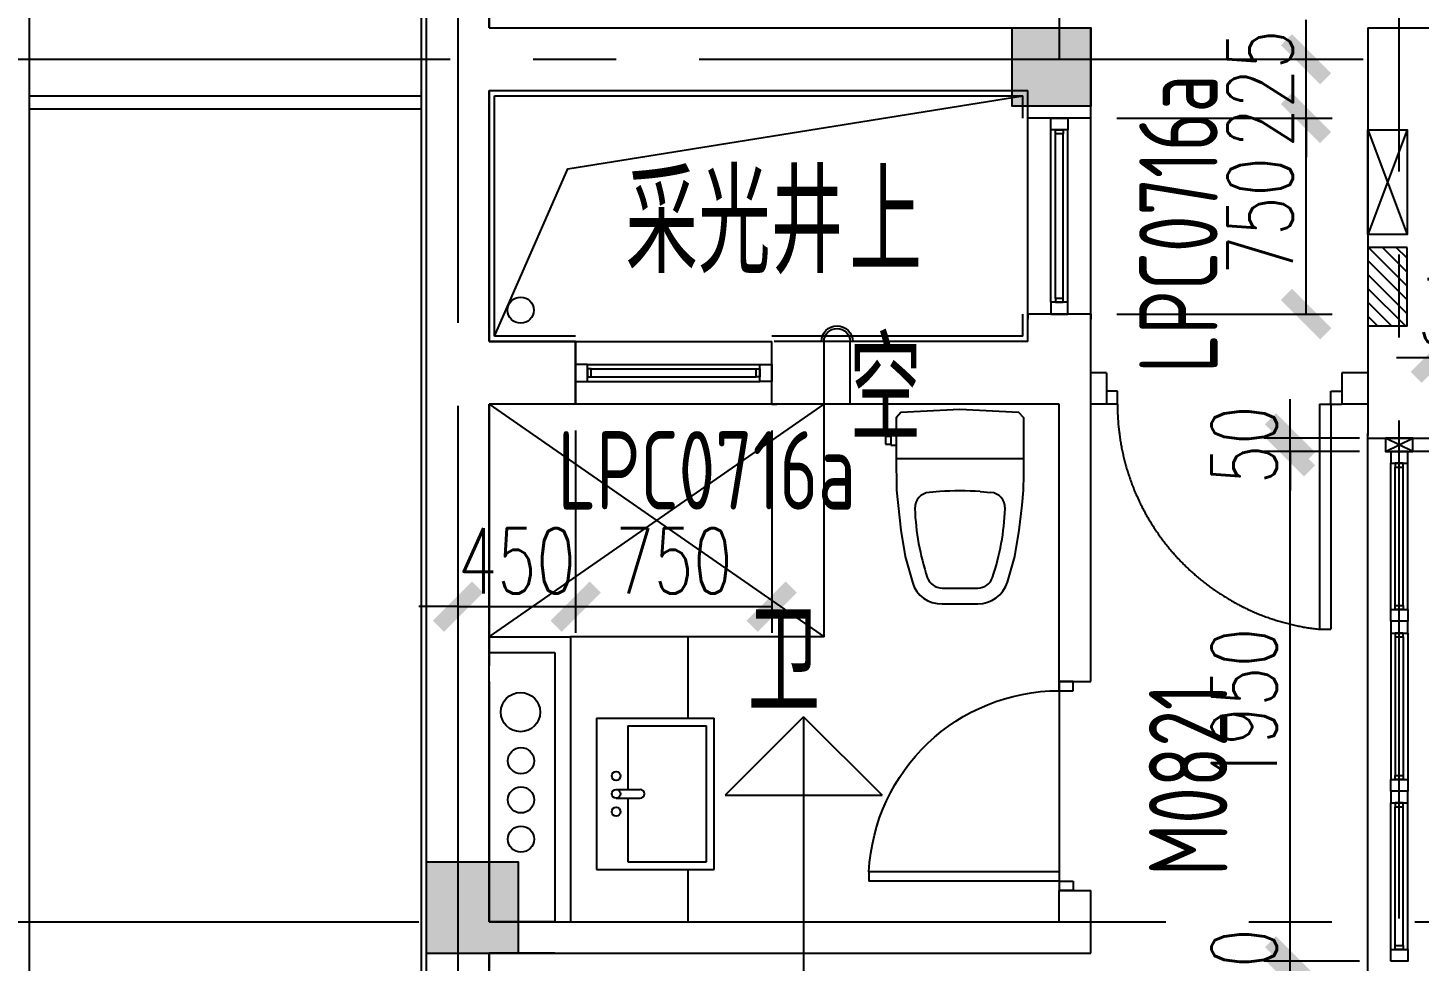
# Model space of a CAD drawing. Extents: x 296441 to 853063, y 459050 to 1117990.
# Drawn here: x 637653 to 642975, y 572177 to 575747 of the extents above; entities that cross this region are included whole.
import ezdxf

# ---------------------------------------------------------------- set-up
doc = ezdxf.new("R2010")
doc.units = 0
doc.header["$LTSCALE"] = 1000
doc.linetypes.add('14-GRID$0$CENTER2', pattern=[28.575, 19.05, -3.175, 3.175, -3.175])
doc.linetypes.add('E2-E3-FL03$0$E1-FL03$0$HIDDEN2', pattern=[4.7625, 3.175, -1.5875])
for name, color, linetype in [('0-COL-H1', 170, 'Continuous'), ('14-GRID$0$G-GRID', 9, '14-GRID$0$CENTER2'), ('DIM_ELEV', 3, 'Continuous'), ('DZ-TEXT-FL01$0$A-ROOM-IDEN', 4, 'Continuous'), ('E-TEXT-BS01-MI-14$0$A-WIND-IDEN', 33, 'Continuous'), ('E1-FL01$0$A-FIXT', 162, 'Continuous'), ('E1-FL02$0$A-HOLE-ELEC', 224, 'Continuous'), ('E1-FL02$0$E-CHCK', 50, 'Continuous'), ('E1-FL03$0$A-FIXT', 162, 'Continuous'), ('E1-FL03$0$A-WALL', 1, 'Continuous'), ('E1-FL03$0$A-WALL-FNSH', 6, 'Continuous'), ('E2-E3-FL03$0$A-PLUM', 4, 'Continuous'), ('E2-E3-FL03$0$A-WALL', 1, 'Continuous'), ('E2-E3-FL03$0$A-WALL-FNSH', 6, 'Continuous'), ('E2-E3-FL03$0$E1-FL03$0$A-DOOR', 4, 'Continuous'), ('E2-E3-FL03$0$E1-FL03$0$A-DOOR-IDEN', 115, 'Continuous'), ('E2-E3-FL03$0$E1-FL03$0$A-FLOR', 23, 'Continuous'), ('E2-E3-FL03$0$E1-FL03$0$A-HOLE', 211, 'Continuous'), ('E2-E3-FL03$0$E1-FL03$0$A-HOLE-MECH', 222, 'Continuous'), ('E2-E3-FL03$0$E1-FL03$0$A-OVLK', 140, 'Continuous'), ('E2-E3-FL03$0$E1-FL03$0$A-SECT-WIND', 155, 'Continuous'), ('E2-E3-FL03$0$E1-FL03$0$A-SECT-WOOD', 17, 'Continuous'), ('E2-E3-FL03$0$E1-FL03$0$A-WALL', 1, 'Continuous'), ('E2-E3-FL03$0$E1-FL03$0$A-WALL-FNSH', 6, 'Continuous'), ('E2-E3-FL03$0$E1-FL03$0$A-WALL-INTR', 51, 'E2-E3-FL03$0$E1-FL03$0$HIDDEN2'), ('E2-E3-FL03$0$E1-FL03$0$G-XREF', 2, 'Continuous'), ('E2-E3-FL03$0$menchuangtao1$0$A-DETL-STONE', 42, 'Continuous'), ('E2-E3-FL03$0$menchuangtao1$0$A-WALL', 1, 'Continuous'), ('E2-E3-FL03$0$menchuangtao1$0$A_CUR_FRAME', 112, 'Continuous'), ('E_OTHER', 7, 'Continuous'), ('WALL', 242, 'Continuous'), ('ZT1_Dim---标注---PM、LM、DY、JD', 252, 'Continuous')]:
    doc.layers.add(name, color=color, linetype=linetype)
doc.layers.add('E1-BS01-18-19$0$ENTR-DETL-P$0$A-ANNO-NPLT', color=215, linetype='Continuous', plot=False)
doc.layers.add('E2-E3-FL03$0$E1-FL03$0$P-SEWG-EQPM', color=4, linetype='Continuous', lineweight=0)
doc.styles.add('E2-E3-FL03$0$E1-FL03$0$Standard', font='')
doc.styles.get("Standard").update_dxf_attribs({"font": 'gbenor.shx', "bigfont": 'gbcbig.shx'})
doc.styles.add('ZT-DIMSTYLE', font='ROMANS.shx', dxfattribs={"width": 0.7, "bigfont": 'CHINESE.shx'})
doc.styles.get('E2-E3-FL03$0$E1-FL03$0$Standard').set_extended_font_data('SimSun')
doc.dimstyles.new('ZT-DIM100', dxfattribs={"dimscale": 100, "dimtxt": 2.5, "dimasz": 1.5, "dimexe": 1, "dimexo": 1, "dimgap": 0.5, "dimtad": 1, "dimdec": 0, "dimdsep": 46, "dimtxsty": 'ZT-DIMSTYLE', "dimblk": 'ARCHTICK', "dimcen": 2.5, "dimclrd": 175, "dimclre": 175, "dimclrt": 7, "dimazin": 2, "dimtfac": 1, "dimtix": 1, "dimtmove": 2, "dimatfit": 3, "dimfxl": 0, "dimarcsym": 0})

# ---------------------------------------------------------------- blocks, each defined once
blk = doc.blocks.new('E2-E3-FL03$0$menchuangtao1')
at = {"layer": 'E2-E3-FL03$0$menchuangtao1$0$A-DETL-STONE'}
blk.add_lwpolyline([(-10, -52.5), (-10, -159.2, -0.471625), (-15, -162.1, -0.528396), (-19.5, -164.7, 0.241692), (-50.5, -164.7, -0.528396), (-55, -162.1, -0.471625), (-60, -159.2), (-60, -52.5)], format="xyb", close=True, dxfattribs=at)
at = {"layer": 'E2-E3-FL03$0$menchuangtao1$0$A-WALL'}
for p, q in [((-10, 120), (-10, -120)), ((-10, 120), (10, 120)), ((-10, -120), (10, -120))]:
    blk.add_line(p, q, dxfattribs=at)
at = {"layer": 'E2-E3-FL03$0$menchuangtao1$0$A_CUR_FRAME'}
for p, q in [((-60, -52.5), (-10, 52.5)), ((-60, 52.5), (-10, -52.5))]:
    blk.add_line(p, q, dxfattribs=at)
blk.add_lwpolyline([(-10, -52.5), (-10, 52.5), (-60, 52.5), (-60, -52.5)], close=True, dxfattribs=at)
blk = doc.blocks.new('E2-E3-FL03$0$E1-FL03$0$M1')
for p, q in [((-153.2, 60), (-153.2, 880)), ((-153.2, 880), (-113.2, 880)), ((-113.2, 60), (-113.2, 880)), ((-933.2, 60), (-973.2, 60)), ((-973.2, 0), (-973.2, 60)), ((-933.2, 60), (-933.2, 0)), ((-153.2, 60), (-113.2, 60)), ((-113.2, 60), (-73.2, 60)), ((-113.2, 60), (-113.2, 0)), ((-73.2, 0), (-73.2, 60)), ((-933.2, 0), (-973.2, 0)), ((-113.2, 0), (-73.2, 0))]:
    blk.add_line(p, q)
blk.add_arc((-113.2, 60), 820, 92.79603, 180)
blk = doc.blocks.new('E2-E3-FL03$0$E1-FL03$0$G-PLAN-FL01$0$KM-900')
for p, q in [((0, -40), (0, 0)), ((47.4, -40), (47.4, 0)), ((47.4, -40), (0, -40)), ((47.4, -80), (47.4, -40)), ((862.7, -80), (862.7, -40)), ((0, -812.6), (0, -852.6)), ((47.4, -812.6), (0, -812.6)), ((47.4, -812.6), (47.4, -852.6))]:
    blk.add_line(p, q)
at = {"linetype": 'E2-E3-FL03$0$E1-FL03$0$HIDDEN2'}
for p, q in [((47.4, -40), (862.7, -40)), ((47.4, -80), (862.7, -80))]:
    blk.add_line(p, q, dxfattribs=at)
blk.add_arc((47.4, 7.4), 820, 270, 353.8837, dxfattribs=at)
blk = doc.blocks.new('*U429')
at = {"layer": 'E2-E3-FL03$0$E1-FL03$0$A-SECT-WIND'}
for p, q in [((45, 32.5), (605, 32.5)), ((60, 15), (590, 15)), ((45, -32.5), (605, -32.5)), ((60, -15), (590, -15))]:
    blk.add_line(p, q, dxfattribs=at)
at = {"layer": 'E2-E3-FL03$0$E1-FL03$0$A-SECT-WOOD'}
for points in [[(0, 32.5), (45, 32.5), (45, -32.5), (0, -32.5)], [(60, 15), (60, -15), (45, -15), (45, 15)], [(590, 15), (590, -15), (605, -15), (605, 15)], [(650, 32.5), (605, 32.5), (605, -32.5), (650, -32.5)]]:
    blk.add_lwpolyline(points, close=True, dxfattribs=at)
blk = doc.blocks.new('E2-E3-FL03$0$E1-FL03$0$$0$Da-PLAN-FL02$0$qiuxingfengmao')
for p, q in [((0, 100), (240, 100)), ((0, 0), (240, 0))]:
    blk.add_line(p, q)
for radius in [60, 50]:
    blk.add_arc((240, 50), radius, 270, 90)
blk = doc.blocks.new('E1-FL03$0$B1 PLAN 1$0$SDFGSDFGSD')
for p, q in [((63782.4, 91478.7), (63782.4, 91028.7)), ((64362.4, 91478.7), (63782.4, 91478.7)), ((64362.4, 91478.7), (64362.4, 91028.7)), ((64055.2, 91403.7), (64055.2, 91312.3)), ((64089.5, 91403.7), (64089.5, 91312.3)), ((63812.4, 91358.7), (63812.4, 91058.7)), ((64055.2, 91358.7), (63812.4, 91358.7)), ((64332.4, 91358.7), (64089.5, 91358.7)), ((64332.4, 91358.7), (64332.4, 91058.7)), ((63812.4, 91058.7), (64332.4, 91058.7)), ((63782.4, 91028.7), (64362.4, 91028.7))]:
    blk.add_line(p, q)
for centre in [(64003.8, 91403.7), (64072.4, 91403.7), (64141, 91403.7)]:
    blk.add_circle(centre, 17.1)
blk.add_arc((64072.4, 91312.3), 17.1, 180, 0)
blk = doc.blocks.new('E1-FL01$0$321')
for p, q in [((-284.5, -102), (-284.5, -132)), ((-284.5, -102), (-264.5, -102)), ((-264.5, -97), (-244.5, -97)), ((-264.5, -97), (-264.5, -137)), ((-284.5, -132), (-264.5, -132)), ((-264.5, -137), (-244.5, -137)), ((-244.4, -188), (244.5, -188)), ((-77.4, -314), (-117.4, -317.1)), ((77.4, -314), (117.4, -317.1)), ((-68, -683), (68, -683))]:
    blk.add_line(p, q)
blk.add_lwpolyline([(225.6, -12), (0, 0), (-225.6, -12), (-244.5, -32), (-244.5, -178), (-242.8, -307.9), (-226.5, -461), (-209.3, -562.2), (-181.8, -661, 0.35122), (-68, -743), (68, -743, 0.322645), (181.8, -661), (209.3, -562.2), (226.5, -461), (237.7, -366.2), (242.8, -307.9), (244.5, -249.4), (244.5, -32)], format="xyb", close=True)
for centre, radius, start, end in [((-112.7, -376.9), 60, 94.4412, 182.1331), ((0, -1311), 1000, 85.5588, 94.4412), ((112.7, -376.9), 60, 357.8669, 85.5588), ((766.7, -344.2), 940, 182.1331, 198.4718), ((-766.7, -344.2), 940, 341.5282, 357.8669), ((-68, -623), 60, 198.4718, 270), ((68, -623), 60, 270, 341.5282)]:
    blk.add_arc(centre, radius, start, end)
blk = doc.blocks.new('E1-FL02$0$qiangdian')
at = {"layer": 'E1-FL02$0$A-HOLE-ELEC'}
for points in [[(-150, 0), (-150, 400), (0, 400), (0, 0), (-150, 0)], [(0, 400), (-150, 0)], [(-150, 400), (0, 0)]]:
    blk.add_lwpolyline(points, dxfattribs=at)
blk = doc.blocks.new('E1-FL02$0$C-PLAN-FL01$0$ruodianxiang')
at = {"layer": 'E1-FL02$0$A-HOLE-ELEC'}
h = blk.add_hatch(dxfattribs=at)
h.set_pattern_fill('ANSI31', color=256, scale=300, style=0)
h.set_pattern_definition([(45, (-3606.504, -5200), (-26.5165, 26.5165), [])])
h.paths.add_polyline_path([(0, 300), (150, 300), (150, 0), (0, 0)])
blk.add_lwpolyline([(0, 300), (150, 300), (150, 0), (0, 0), (0, 300)], dxfattribs=at)
blk = doc.blocks.new('*U1822')
at = {"layer": 'E2-E3-FL03$0$E1-FL03$0$A-SECT-WIND'}
for p, q in [((45, 32.5), (705, 32.5)), ((60, 15), (690, 15)), ((45, -32.5), (705, -32.5)), ((60, -15), (690, -15))]:
    blk.add_line(p, q, dxfattribs=at)
at = {"layer": 'E2-E3-FL03$0$E1-FL03$0$A-SECT-WOOD'}
for points in [[(0, 32.5), (45, 32.5), (45, -32.5), (0, -32.5)], [(60, 15), (60, -15), (45, -15), (45, 15)], [(690, 15), (690, -15), (705, -15), (705, 15)], [(750, 32.5), (705, 32.5), (705, -32.5), (750, -32.5)]]:
    blk.add_lwpolyline(points, close=True, dxfattribs=at)
blk = doc.blocks.new('HHHH23')
at = {"layer": 'E1-BS01-18-19$0$ENTR-DETL-P$0$A-ANNO-NPLT'}
for centre, radius in [((923463.5, 415795.5), 75), ((923465.2, 415609.5), 50), ((923465.2, 415459.5), 50), ((923465.2, 415309.5), 50)]:
    blk.add_circle(centre, radius, dxfattribs=at)
at = {"layer": 'E1-FL01$0$A-FIXT'}
for p, q in [((923344.2, 416082.8), (924624.2, 416972.8)), ((923344.2, 416972.8), (924624.2, 416082.8)), ((924624.2, 416082.8), (924624.2, 416972.8)), ((924624.2, 416082.8), (923654.2, 416082.8)), ((924104.2, 415772.8), (924104.2, 416082.8))]:
    blk.add_line(p, q, dxfattribs=at)
at = {"layer": 'E1-FL03$0$A-FIXT'}
for p, q in [((924104.2, 415772.8), (924104.2, 415972.8)), ((924104.2, 414992.8), (924104.2, 415192.8))]:
    blk.add_line(p, q, dxfattribs=at)
at = {"layer": 'E2-E3-FL03$0$A-PLUM'}
blk.add_circle((923464.2, 417332.8), 50, dxfattribs=at)
at = {"layer": 'E2-E3-FL03$0$A-WALL'}
for p, q in [((923594.2, 414992.8), (923344.2, 414992.8)), ((923594.2, 414872.8), (923344.2, 414872.8))]:
    blk.add_line(p, q, dxfattribs=at)
for points in [[(923344.2, 422372.8), (923344.2, 418412.8)], [(923344.2, 418172.8), (923344.2, 417212.8)], [(923344.2, 417212.8), (923674.2, 417212.8), (923674.2, 416972.8), (923344.2, 416972.8)], [(923344.2, 416972.8), (923344.2, 415972.8)], [(923344.2, 415912.8), (923344.2, 414992.8)], [(923344.2, 414872.8), (923344.2, 410912.8)]]:
    blk.add_lwpolyline(points, dxfattribs=at)
at = {"layer": 'E2-E3-FL03$0$A-WALL-FNSH'}
for p, q in [((923364.2, 417232.8), (923364.2, 418152.8)), ((923674.2, 417232.8), (923364.2, 417232.8))]:
    blk.add_line(p, q, dxfattribs=at)
at = {"layer": 'E2-E3-FL03$0$E1-FL03$0$A-FLOR'}
blk.add_line((925524.2, 415912.8), (925524.2, 415112.8), dxfattribs=at)
at = {"layer": 'E2-E3-FL03$0$E1-FL03$0$A-HOLE'}
blk.add_lwpolyline([(923364.2, 417232.8), (923644.2, 417872.8), (925384.2, 418152.8)], dxfattribs=at)
at = {"layer": 'E2-E3-FL03$0$E1-FL03$0$A-OVLK'}
for p, q in [((925404.2, 417317.8), (925404.2, 418067.8)), ((925644.2, 417317.8), (925644.2, 418067.8)), ((923674.2, 417212.8), (924424.2, 417212.8)), ((924434.2, 416972.8), (923664.2, 416972.8)), ((926704.2, 414782.8), (926704.2, 416852.8))]:
    blk.add_line(p, q, dxfattribs=at)
at = {"layer": 'E2-E3-FL03$0$E1-FL03$0$A-WALL'}
for p, q in [((923344.2, 418412.8), (923344.2, 422372.8)), ((923344.2, 418412.8), (925644.2, 418412.8)), ((925644.2, 418067.8), (925644.2, 418412.8)), ((926704.2, 418412.8), (927254.2, 418412.8)), ((926704.2, 418412.8), (926704.2, 416852.8)), ((923344.2, 417212.8), (923344.2, 418172.8)), ((923344.2, 418172.8), (925404.2, 418172.8)), ((925404.2, 418067.8), (925404.2, 418172.8)), ((925404.2, 417212.8), (925404.2, 417317.8)), ((925644.2, 415912.8), (925644.2, 417317.8)), ((923664.2, 417212.8), (923344.2, 417212.8)), ((925404.2, 417212.8), (924434.2, 417212.8)), ((923344.2, 414992.8), (923344.2, 416972.8)), ((923664.2, 416972.8), (923344.2, 416972.8)), ((925524.2, 416972.8), (924434.2, 416972.8)), ((925524.2, 415912.8), (925524.2, 416972.8)), ((925524.2, 415912.8), (925644.2, 415912.8)), ((925524.2, 415112.8), (925644.2, 415112.8)), ((925524.2, 414992.8), (925524.2, 415112.8)), ((925644.2, 414872.8), (925644.2, 415112.8)), ((923344.2, 414992.8), (925524.2, 414992.8)), ((923344.2, 410912.8), (923344.2, 414872.8)), ((923344.2, 414872.8), (925644.2, 414872.8))]:
    blk.add_line(p, q, dxfattribs=at)
at = {"layer": 'E2-E3-FL03$0$E1-FL03$0$A-WALL-FNSH'}
for p, q in [((923364.2, 417232.8), (923364.2, 418152.8)), ((923364.2, 418152.8), (925384.2, 418152.8)), ((925384.2, 418067.8), (925384.2, 418152.8)), ((925384.2, 417232.8), (925384.2, 417317.8)), ((923674.2, 417232.8), (923364.2, 417232.8)), ((925384.2, 417232.8), (924424.2, 417232.8))]:
    blk.add_line(p, q, dxfattribs=at)
at = {"layer": 'E2-E3-FL03$0$E1-FL03$0$A-WALL-INTR'}
for p, q in [((925704.2, 417092.8), (925644.2, 417092.8)), ((925704.2, 417092.8), (925704.2, 416972.8)), ((926704.2, 417092.8), (926604.2, 417092.8)), ((926604.2, 417092.8), (926604.2, 416972.8)), ((925704.2, 416972.8), (925644.2, 416972.8)), ((926704.2, 416972.8), (926604.2, 416972.8))]:
    blk.add_line(p, q, dxfattribs=at)
at = {"layer": 'E2-E3-FL03$0$E1-FL03$0$P-SEWG-EQPM'}
blk.add_circle((923464.2, 417332.8), 50, dxfattribs=at)
at = {"layer": 'E2-E3-FL03$0$menchuangtao1$0$A-WALL'}
for p, q in [((925404.2, 418067.8), (925404.2, 418087.8)), ((925644.2, 418067.8), (925404.2, 418067.8)), ((925644.2, 418067.8), (925644.2, 418087.8)), ((925644.2, 417317.8), (925404.2, 417317.8)), ((925404.2, 417317.8), (925404.2, 417297.8)), ((925644.2, 417317.8), (925644.2, 417297.8)), ((923674.2, 417212.8), (923654.2, 417212.8)), ((923674.2, 416972.8), (923674.2, 417212.8)), ((924424.2, 416972.8), (924424.2, 417212.8)), ((923674.2, 416972.8), (923654.2, 416972.8)), ((924424.2, 416972.8), (924444.2, 416972.8))]:
    blk.add_line(p, q, dxfattribs=at)
at = {"layer": 'WALL'}
for p, q in [((923344.2, 416082.8), (923654.2, 416082.8)), ((923654.2, 416082.8), (923654.2, 414992.8)), ((923344.2, 416022.8), (923594.2, 416022.8)), ((923594.2, 416022.8), (923594.2, 414992.8))]:
    blk.add_line(p, q, dxfattribs=at)
at = {"layer": 'E1-FL01$0$A-FIXT', "extrusion": (0, 0, -1), "xscale": -1, "zscale": -1}
blk.add_blockref('E1-FL01$0$321', (-925144.2, 416952.8), dxfattribs=at)
at = {"layer": 'E1-FL02$0$A-HOLE-ELEC', "xscale": -1}
blk.add_blockref('E1-FL02$0$C-PLAN-FL01$0$ruodianxiang', (926854.2, 417272.8), dxfattribs=at)
at = {"layer": 'E1-FL02$0$E-CHCK', "extrusion": (0, 0, -1), "xscale": -1, "zscale": -1}
blk.add_blockref('E1-FL02$0$qiangdian', (-926854.2, 417622.8), dxfattribs=at)
at = {"layer": 'E1-FL03$0$A-FIXT', "extrusion": (0, 0, -1), "xscale": -1, "zscale": -1, "rotation": 270}
blk.add_blockref('E1-FL03$0$B1 PLAN 1$0$SDFGSDFGSD', (-1015232.9, 351410.4), dxfattribs=at)
at = {"layer": 'E2-E3-FL03$0$E1-FL03$0$A-DOOR', "xscale": -0.8888888889923692, "yscale": 0.8888888889923692, "zscale": 0.8888888889923692, "rotation": 90}
blk.add_blockref('E2-E3-FL03$0$E1-FL03$0$M1', (925577.5, 415047.7), dxfattribs=at)
at = {"layer": 'E2-E3-FL03$0$E1-FL03$0$A-DOOR-IDEN', "xscale": 1.055555555503815, "yscale": 1.055555555503815, "zscale": 1.055555555503815, "rotation": 270}
blk.add_blockref('E2-E3-FL03$0$E1-FL03$0$G-PLAN-FL01$0$KM-900', (926604.2, 417022.8), dxfattribs=at)
at = {"layer": 'E2-E3-FL03$0$E1-FL03$0$A-HOLE-MECH', "xscale": -1, "rotation": 270}
blk.add_blockref('E2-E3-FL03$0$E1-FL03$0$$0$Da-PLAN-FL02$0$qiuxingfengmao', (924624.2, 416972.8), dxfattribs=at)
at = {"layer": 'E2-E3-FL03$0$E1-FL03$0$G-XREF', "extrusion": (0, 0, -1), "zscale": -1}
for p, rotation in [((-925524.2, 417317.8), 90), ((-923674.2, 417092.8), 180)]:
    blk.add_blockref('*U1822', p, dxfattribs=dict(at, rotation=rotation))
at = {"layer": 'E2-E3-FL03$0$E1-FL03$0$G-XREF', "rotation": 90}
for name, p in [('E2-E3-FL03$0$menchuangtao1', (926824.2, 416852.8)), ('*U429', (926824.2, 416142.8)), ('*U429', (926824.2, 414842.8))]:
    blk.add_blockref(name, p, dxfattribs=at)
at = {"layer": 'E2-E3-FL03$0$E1-FL03$0$G-XREF', "xscale": -1, "rotation": 90}
blk.add_blockref('*U429', (926824.2, 416142.8), dxfattribs=at)
blk = doc.blocks.new('GGGGW23')
at = {"layer": 'E2-E3-FL03$0$E1-FL03$0$A-OVLK'}
for p, q in [((934647.2, 401967.7), (936147.2, 401967.7)), ((934647.2, 401917.7), (936147.2, 401917.7))]:
    blk.add_line(p, q, dxfattribs=at)
blk.add_lwpolyline([(933427.2, 406467.7), (934647.2, 406467.7), (934647.2, 398047.7), (930427.2, 398047.7)], dxfattribs=at)
at = {"style": 'E2-E3-FL03$0$E1-FL03$0$Standard', "flags": 9}
for tag in ['YSIZE', 'XSIZE']:
    blk.add_attdef(tag, (931417.2, 404207.7, 0), '', height=0.5, rotation=90, dxfattribs=at)
blk = doc.blocks.new('WWWE12')
at = {"layer": 'DIM_ELEV'}
for p, q in [((860603.3, 415777.1), (860303.3, 415477.1)), ((860603.3, 415777.1), (860903.3, 415477.1)), ((860603.3, 415777.1), (860603.3, 414648.7)), ((860303.3, 415477.1), (860903.3, 415477.1))]:
    blk.add_line(p, q, dxfattribs=at)
at = {"layer": '0-COL-H1', "color": 130, "insert": (860777.9, 417862.8), "char_height": 385.82, "width": 522.766, "attachment_point": 1}
blk.add_mtext('上空', dxfattribs=at)
at = {"layer": 'DZ-TEXT-FL01$0$A-ROOM-IDEN'}
for s, height, p in [('采光井', 385.82, (859922, 417474.5)), ('卫', 385.8, (860389, 415795.7))]:
    blk.add_text(s, height=height, dxfattribs=at).set_placement(p)
at = {"layer": 'E-TEXT-BS01-MI-14$0$A-WIND-IDEN', "width": 0.8}
for s, p in [('LPC0716a', (862186.8, 417092.6)), ('M0821', (862224.2, 415168.9))]:
    blk.add_text(s, height=300, rotation=90, dxfattribs=at).set_placement(p)
blk.add_text('LPC0716a', height=300, dxfattribs=at).set_placement((859662.7, 416570.1))
blk = doc.blocks.new('_ArchTick')
at = {"color": 0, "linetype": 'ByBlock', "const_width": 0.4}
blk.add_lwpolyline([(-0.5, -0.5), (0.5, 0.5)], dxfattribs=at)
blk = doc.blocks.new('*D1267')
at = {"layer": 'Defpoints', "color": 0, "ltscale": 1000, "transparency": 16777216}
for p in [(642480.9, 574177.2), (642846, 574177.2, 0), (642846, 574127.2, 0)]:
    blk.add_point(p, dxfattribs=at)
at = {"layer": 'ZT1_Dim---标注---PM、LM、DY、JD', "color": 175, "linetype": 'ByBlock', "lineweight": -2, "ltscale": 1000, "transparency": 16777216}
for p, q in [((642480.9, 574177.2), (642480.9, 574327.2)), ((642746, 574177.2), (642380.9, 574177.2)), ((642480.9, 574127.2), (642480.9, 574177.2)), ((642746, 574127.2), (642380.9, 574127.2)), ((642480.9, 574127.2), (642480.9, 573977.2))]:
    blk.add_line(p, q, dxfattribs=at)
at = {"layer": 'ZT1_Dim---标注---PM、LM、DY、JD', "color": 175, "lineweight": -2, "ltscale": 1000, "transparency": 16777216, "xscale": 150, "yscale": 150, "zscale": 150}
for p, rotation in [((642480.9, 574177.2), 270), ((642480.9, 574127.2), 90)]:
    blk.add_blockref('_ArchTick', p, dxfattribs=dict(at, rotation=rotation))
at = {"layer": 'ZT1_Dim---标注---PM、LM、DY、JD', "color": 7, "ltscale": 1000, "transparency": 16777216, "insert": (642305.9, 574152.2), "char_height": 250, "attachment_point": 5, "rotation": 90, "style": 'ZT-DIMSTYLE'}
blk.add_mtext('50', dxfattribs=at)
blk = doc.blocks.new('*D1268')
at = {"layer": 'Defpoints', "color": 0, "ltscale": 1000, "transparency": 16777216}
for p in [(642480.9, 574127.2), (642846, 574127.2, 0), (642846, 572177.2)]:
    blk.add_point(p, dxfattribs=at)
at = {"layer": 'ZT1_Dim---标注---PM、LM、DY、JD', "color": 175, "linetype": 'ByBlock', "lineweight": -2, "ltscale": 1000, "transparency": 16777216}
for p, q in [((642746, 574127.2), (642380.9, 574127.2)), ((642480.9, 572177.2), (642480.9, 574127.2)), ((642746, 572177.2), (642380.9, 572177.2))]:
    blk.add_line(p, q, dxfattribs=at)
at = {"layer": 'ZT1_Dim---标注---PM、LM、DY、JD', "color": 175, "lineweight": -2, "ltscale": 1000, "transparency": 16777216, "xscale": 150, "yscale": 150, "zscale": 150}
for p, rotation in [((642480.9, 574127.2), 90), ((642480.9, 572177.2), 270)]:
    blk.add_blockref('_ArchTick', p, dxfattribs=dict(at, rotation=rotation))
at = {"layer": 'ZT1_Dim---标注---PM、LM、DY、JD', "color": 7, "ltscale": 1000, "transparency": 16777216, "insert": (642305.9, 573152.2), "char_height": 250, "attachment_point": 5, "rotation": 90, "style": 'ZT-DIMSTYLE'}
blk.add_mtext('1950', dxfattribs=at)
blk = doc.blocks.new('*D1269')
at = {"layer": 'Defpoints', "color": 0, "ltscale": 1000, "transparency": 16777216}
for p in [(642480.9, 572177.2), (642846, 572177.2), (642846, 572127.2)]:
    blk.add_point(p, dxfattribs=at)
at = {"layer": 'ZT1_Dim---标注---PM、LM、DY、JD', "color": 175, "linetype": 'ByBlock', "lineweight": -2, "ltscale": 1000, "transparency": 16777216}
for p, q in [((642480.9, 572177.2), (642480.9, 572327.2)), ((642746, 572177.2), (642380.9, 572177.2)), ((642480.9, 572127.2), (642480.9, 572177.2)), ((642746, 572127.2), (642380.9, 572127.2)), ((642480.9, 572127.2), (642480.9, 571977.2))]:
    blk.add_line(p, q, dxfattribs=at)
at = {"layer": 'ZT1_Dim---标注---PM、LM、DY、JD', "color": 175, "lineweight": -2, "ltscale": 1000, "transparency": 16777216, "xscale": 150, "yscale": 150, "zscale": 150}
for p, rotation in [((642480.9, 572177.2), 270), ((642480.9, 572127.2), 90)]:
    blk.add_blockref('_ArchTick', p, dxfattribs=dict(at, rotation=rotation))
at = {"layer": 'ZT1_Dim---标注---PM、LM、DY、JD', "color": 7, "ltscale": 1000, "transparency": 16777216, "insert": (642305.9, 572152.2), "char_height": 250, "attachment_point": 5, "rotation": 90, "style": 'ZT-DIMSTYLE'}
blk.add_mtext('50', dxfattribs=at)
blk = doc.blocks.new('*D1272')
at = {"layer": 'Defpoints', "color": 0, "ltscale": 1000, "transparency": 16777216}
for p in [(643038.5, 575407.2), (643348.5, 575407.2), (643348.5, 574485.5)]:
    blk.add_point(p, dxfattribs=at)
at = {"layer": 'ZT1_Dim---标注---PM、LM、DY、JD', "color": 175, "linetype": 'ByBlock', "lineweight": -2, "ltscale": 1000, "transparency": 16777216}
for p, q in [((643038.5, 575307.2), (643038.5, 574385.5)), ((643348.5, 575307.2), (643348.5, 574385.5)), ((643038.5, 574485.5), (642888.5, 574485.5)), ((643038.5, 574485.5), (643348.5, 574485.5)), ((643348.5, 574485.5), (643498.5, 574485.5))]:
    blk.add_line(p, q, dxfattribs=at)
at = {"layer": 'ZT1_Dim---标注---PM、LM、DY、JD', "color": 175, "lineweight": -2, "ltscale": 1000, "transparency": 16777216, "xscale": 150, "yscale": 150, "zscale": 150}
blk.add_blockref('_ArchTick', (643038.5, 574485.5), dxfattribs=at)
at = {"layer": 'ZT1_Dim---标注---PM、LM、DY、JD', "color": 175, "lineweight": -2, "ltscale": 1000, "transparency": 16777216, "xscale": 150, "yscale": 150, "zscale": 150, "rotation": 180}
blk.add_blockref('_ArchTick', (643348.5, 574485.5), dxfattribs=at)
at = {"layer": 'ZT1_Dim---标注---PM、LM、DY、JD', "color": 7, "ltscale": 1000, "transparency": 16777216, "insert": (643193.5, 574660.5), "char_height": 250, "attachment_point": 5, "style": 'ZT-DIMSTYLE'}
blk.add_mtext('310', dxfattribs=at)
blk = doc.blocks.new('*D1855')
at = {"layer": 'Defpoints', "color": 0, "ltscale": 1000, "transparency": 16777216}
for p in [(639748.5, 574307.2), (640498.5, 574307.2), (640498.5, 573533.3)]:
    blk.add_point(p, dxfattribs=at)
at = {"layer": 'ZT1_Dim---标注---PM、LM、DY、JD', "color": 175, "linetype": 'ByBlock', "lineweight": -2, "ltscale": 1000, "transparency": 16777216}
for p, q in [((639748.5, 574207.2), (639748.5, 573433.3)), ((640498.5, 574207.2), (640498.5, 573433.3)), ((639748.5, 573533.3), (640498.5, 573533.3))]:
    blk.add_line(p, q, dxfattribs=at)
at = {"layer": 'ZT1_Dim---标注---PM、LM、DY、JD', "color": 175, "lineweight": -2, "ltscale": 1000, "transparency": 16777216, "xscale": 150, "yscale": 150, "zscale": 150, "rotation": 180}
blk.add_blockref('_ArchTick', (639748.5, 573533.3), dxfattribs=at)
at = {"layer": 'ZT1_Dim---标注---PM、LM、DY、JD', "color": 175, "lineweight": -2, "ltscale": 1000, "transparency": 16777216, "xscale": 150, "yscale": 150, "zscale": 150}
blk.add_blockref('_ArchTick', (640498.5, 573533.3), dxfattribs=at)
at = {"layer": 'ZT1_Dim---标注---PM、LM、DY、JD', "color": 7, "ltscale": 1000, "transparency": 16777216, "insert": (640123.5, 573708.3), "char_height": 250, "attachment_point": 5, "style": 'ZT-DIMSTYLE'}
blk.add_mtext('750', dxfattribs=at)
blk = doc.blocks.new('*D1856')
at = {"layer": 'Defpoints', "color": 0, "ltscale": 1000, "transparency": 16777216}
for p in [(639298.5, 574307.2), (639748.5, 574307.2), (639748.5, 573533.3)]:
    blk.add_point(p, dxfattribs=at)
at = {"layer": 'ZT1_Dim---标注---PM、LM、DY、JD', "color": 175, "linetype": 'ByBlock', "lineweight": -2, "ltscale": 1000, "transparency": 16777216}
for p, q in [((639298.5, 574207.2), (639298.5, 573433.3)), ((639748.5, 574207.2), (639748.5, 573433.3)), ((639298.5, 573533.3), (639148.5, 573533.3)), ((639298.5, 573533.3), (639748.5, 573533.3)), ((639748.5, 573533.3), (639898.5, 573533.3))]:
    blk.add_line(p, q, dxfattribs=at)
at = {"layer": 'ZT1_Dim---标注---PM、LM、DY、JD', "color": 175, "lineweight": -2, "ltscale": 1000, "transparency": 16777216, "xscale": 150, "yscale": 150, "zscale": 150}
blk.add_blockref('_ArchTick', (639298.5, 573533.3), dxfattribs=at)
at = {"layer": 'ZT1_Dim---标注---PM、LM、DY、JD', "color": 175, "lineweight": -2, "ltscale": 1000, "transparency": 16777216, "xscale": 150, "yscale": 150, "zscale": 150, "rotation": 180}
blk.add_blockref('_ArchTick', (639748.5, 573533.3), dxfattribs=at)
at = {"layer": 'ZT1_Dim---标注---PM、LM、DY、JD', "color": 7, "ltscale": 1000, "transparency": 16777216, "insert": (639523.5, 573708.3), "char_height": 250, "attachment_point": 5, "style": 'ZT-DIMSTYLE'}
blk.add_mtext('450', dxfattribs=at)
blk = doc.blocks.new('*D1857')
at = {"layer": 'Defpoints', "color": 0, "ltscale": 1000, "transparency": 16777216}
for p in [(641718.5, 575627.2), (642542, 575627.2), (641718.5, 575402.2)]:
    blk.add_point(p, dxfattribs=at)
at = {"layer": 'ZT1_Dim---标注---PM、LM、DY、JD', "color": 175, "linetype": 'ByBlock', "lineweight": -2, "ltscale": 1000, "transparency": 16777216}
for p, q in [((642542, 575627.2), (642542, 575777.2)), ((641818.5, 575627.2), (642642, 575627.2)), ((642542, 575402.2), (642542, 575627.2)), ((641818.5, 575402.2), (642642, 575402.2)), ((642542, 575402.2), (642542, 575252.2))]:
    blk.add_line(p, q, dxfattribs=at)
at = {"layer": 'ZT1_Dim---标注---PM、LM、DY、JD', "color": 175, "lineweight": -2, "ltscale": 1000, "transparency": 16777216, "xscale": 150, "yscale": 150, "zscale": 150}
for p, rotation in [((642542, 575627.2), 270), ((642542, 575402.2), 90)]:
    blk.add_blockref('_ArchTick', p, dxfattribs=dict(at, rotation=rotation))
at = {"layer": 'ZT1_Dim---标注---PM、LM、DY、JD', "color": 7, "ltscale": 1000, "transparency": 16777216, "insert": (642367, 575514.7), "char_height": 250, "attachment_point": 5, "rotation": 90, "style": 'ZT-DIMSTYLE'}
blk.add_mtext('225', dxfattribs=at)
blk = doc.blocks.new('*D1858')
at = {"layer": 'Defpoints', "color": 0, "ltscale": 1000, "transparency": 16777216}
for p in [(641718.5, 575402.2), (642542, 575402.2), (641718.5, 574652.2)]:
    blk.add_point(p, dxfattribs=at)
at = {"layer": 'ZT1_Dim---标注---PM、LM、DY、JD', "color": 175, "linetype": 'ByBlock', "lineweight": -2, "ltscale": 1000, "transparency": 16777216}
for p, q in [((641818.5, 575402.2), (642642, 575402.2)), ((642542, 574652.2), (642542, 575402.2)), ((641818.5, 574652.2), (642642, 574652.2))]:
    blk.add_line(p, q, dxfattribs=at)
at = {"layer": 'ZT1_Dim---标注---PM、LM、DY、JD', "color": 175, "lineweight": -2, "ltscale": 1000, "transparency": 16777216, "xscale": 150, "yscale": 150, "zscale": 150}
for p, rotation in [((642542, 575402.2), 90), ((642542, 574652.2), 270)]:
    blk.add_blockref('_ArchTick', p, dxfattribs=dict(at, rotation=rotation))
at = {"layer": 'ZT1_Dim---标注---PM、LM、DY、JD', "color": 7, "ltscale": 1000, "transparency": 16777216, "insert": (642367, 575027.2), "char_height": 250, "attachment_point": 5, "rotation": 90, "style": 'ZT-DIMSTYLE'}
blk.add_mtext('750', dxfattribs=at)

msp = doc.modelspace()

# ---------------------------------------------------------------- linework, layer by layer
at = {"layer": '0-COL-H1', "elevation": 0}
for points in [[(641418.4, 575747.2), (641718.4, 575747.2), (641718.4, 575447.2), (641418.4, 575447.2)], [(639178.4, 572557.2), (639528.4, 572557.2), (639528.4, 572207.2), (639178.4, 572207.2)]]:
    msp.add_lwpolyline(points, close=True, dxfattribs=at)
at = {"layer": '0-COL-H1', "color": 254}
for points in [[(641718.4, 575447.2, 0), (641718.4, 575747.2, 0), (641418.4, 575447.2, 0), (641418.4, 575747.2, 0)], [(639528.4, 572207.2, 0), (639528.4, 572557.2, 0), (639178.4, 572207.2, 0), (639178.4, 572557.2, 0)]]:
    msp.add_solid(points, dxfattribs=at)
at = {"layer": '14-GRID$0$G-GRID', "color": 8, "ltscale": 0.1}
for p, q in [((641598.5, 590950), (641598.5, 575627.2)), ((639298.5, 590811), (639298.5, 558052.5)), ((642898.5, 558052.5), (642898.5, 590811)), ((620218.5, 575627.2), (674432.5, 575627.2)), ((620098.5, 572327.2), (674432.5, 572327.2))]:
    msp.add_line(p, q, dxfattribs=at)
at = {"layer": 'E1-FL03$0$A-WALL'}
msp.add_line((639178.5, 568007.2), (639178.5, 579947.2), dxfattribs=at)
at = {"layer": 'E1-FL03$0$A-WALL-FNSH'}
msp.add_line((639158.5, 567987.2), (639158.5, 579967.2), dxfattribs=at)

# ---------------------------------------------------------------- block references
at = {"layer": 'E_OTHER'}
for name, p in [('WWWE12', (-219982.9, 157334.5, 0)), ('GGGGW23', (-296988.8, 173519.5)), ('HHHH23', (-283925.7, 157334.5))]:
    msp.add_blockref(name, p, dxfattribs=at)

# ---------------------------------------------------------------- dimensions: what is measured, and where the dimension line sits
at = {"layer": 'ZT1_Dim---标注---PM、LM、DY、JD', "ltscale": 1000}
for base, p1, p2, picture, middle in [((642542, 575627.2), (641718.5, 575402.2), (641718.5, 575627.2), '*D1857', (642367, 575514.7)), ((642542, 575402.2), (641718.5, 574652.2), (641718.5, 575402.2), '*D1858', (642367, 575027.2)), ((642480.9, 574177.2, 0), (642846, 574127.2), (642846, 574177.2), '*D1267', (642305.9, 574152.2, 0)), ((642480.9, 574127.2, 0), (642846, 572177.2, 0), (642846, 574127.2), '*D1268', (642305.9, 573152.2, 0)), ((642480.9, 572177.2, 0), (642846, 572127.2, 0), (642846, 572177.2, 0), '*D1269', (642305.9, 572152.2, 0))]:
    dim = msp.add_linear_dim(base=base, p1=p1, p2=p2, angle=90, dimstyle='ZT-DIM100', dxfattribs=at)
    dim.commit()
    dim.dimension.update_dxf_attribs({"geometry": picture, "text_midpoint": middle})
for base, p1, p2, picture, middle in [((643348.5, 574485.5, 0), (643038.5, 575407.2, 0), (643348.5, 575407.2, 0), '*D1272', (643193.5, 574660.5, 0)), ((639748.5, 573533.3), (639298.5, 574307.2), (639748.5, 574307.2), '*D1856', (639523.5, 573708.3)), ((640498.5, 573533.3), (639748.5, 574307.2), (640498.5, 574307.2), '*D1855', (640123.5, 573708.3))]:
    dim = msp.add_linear_dim(base=base, p1=p1, p2=p2, dimstyle='ZT-DIM100', dxfattribs=at)
    dim.commit()
    dim.dimension.update_dxf_attribs({"geometry": picture, "text_midpoint": middle})

doc.saveas('drawing.dxf')
